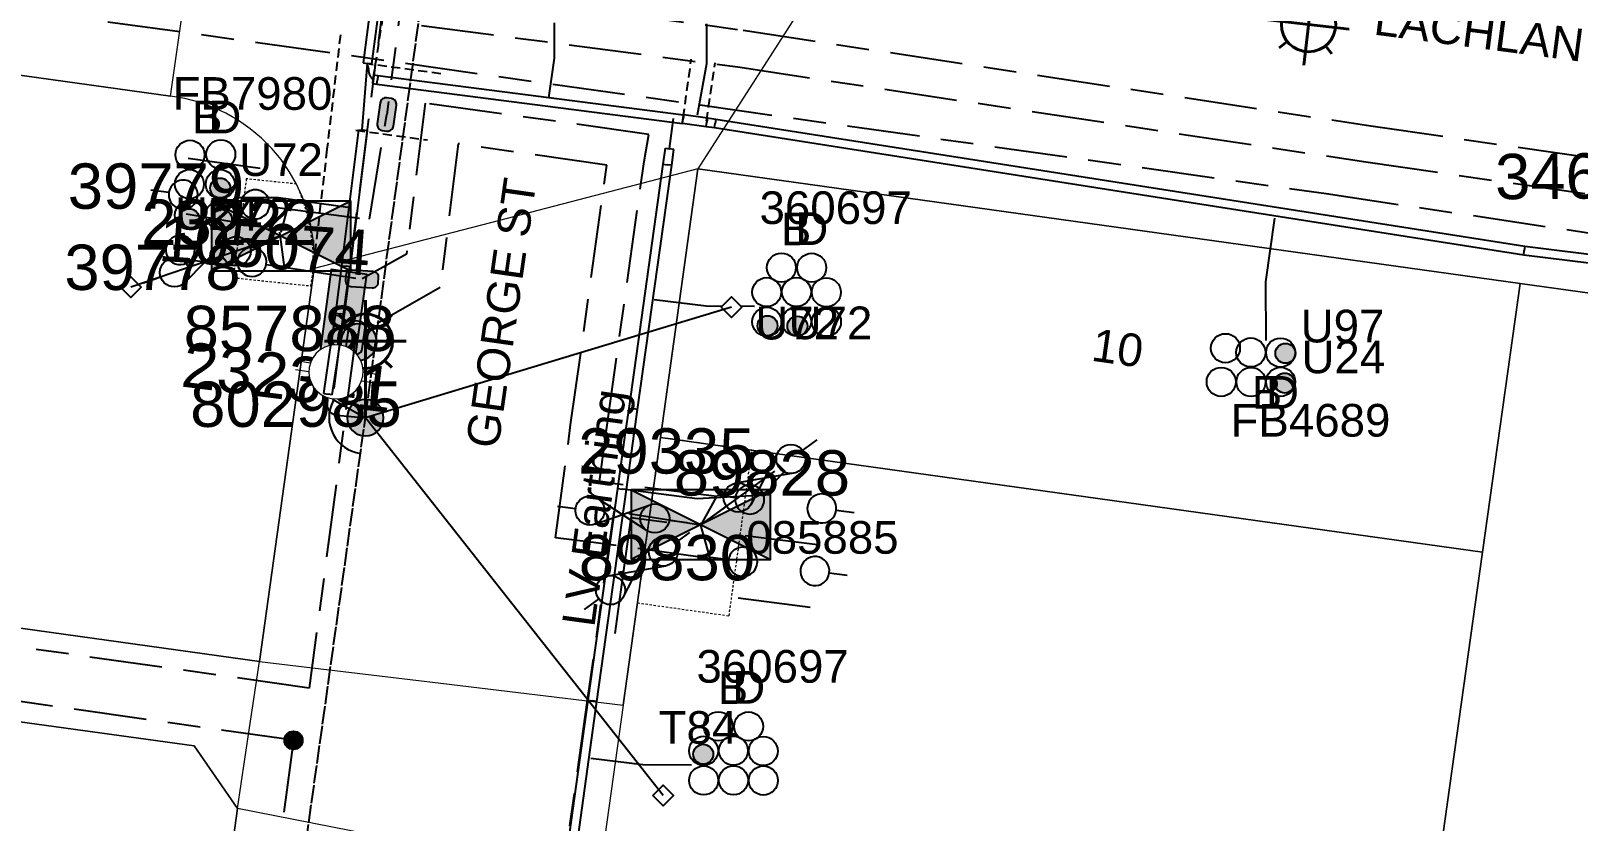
# Model space of a CAD drawing. Header units: metres. Extents: x 307881 to 309377, y 6244646 to 6245709.
# Drawn here: x 308259.2 to 308344.4, y 6245208.9 to 6245252.5 of the extents above; entities that cross this region are included whole.
import ezdxf
from ezdxf.enums import TextEntityAlignment as Align

# ---------------------------------------------------------------- set-up
doc = ezdxf.new("R2010")
doc.units = ezdxf.units.M
for name, pattern in [('Cable Exist OH', [1, 1, 0]), ('Cable Exist UG', [8.2, 4, -1.2, 1.8, -1.2]), ('DASHED', [0.75, 0.5, -0.25]), ('HIDDEN', [0.375, 0.25, -0.125]), ('HIDDEN2', [0.1875, 0.125, -0.0625])]:
    doc.linetypes.add(name, pattern=pattern)
doc.layers.get('0').update_dxf_attribs({"color": 6})
for name, color, linetype in [('_User Miscellaneous7', 7, 'Continuous'), ('_User Miscellaneous9', 7, 'Continuous'), ('Duct_SP_EXT', 7, 'Continuous'), ('Equip_HV_EXT', 7, 'Continuous'), ('Equip_LV_EXT', 7, 'Continuous'), ('Equip_SP_SL_EXT', 7, 'Continuous'), ('Mains_HV_EXT', 7, 'Continuous'), ('Mains_LV_EXT', 7, 'Continuous'), ('Mains_SL_EXT', 7, 'Continuous'), ('Services_SP_EXT', 7, 'Continuous'), ('Sub_SP_EXT', 7, 'Continuous'), ('SupportsOH_SP_TR_HV_LV_SL_EXT', 7, 'Continuous'), ('SupportsUG_SP_LV_EXT', 7, 'Continuous'), ('Trench_SP_EXT', 7, 'Continuous')]:
    doc.layers.add(name, color=color, linetype=linetype)
for name, color, linetype, lineweight in [('Cadastre Buildings_SP_EXT', 9, 'Continuous', 5), ('Cadastre Land Parcels_SP_EXT', 9, 'Continuous', 5), ('Cadastre Other Property_SP_EXT', 9, 'HIDDEN', 5), ('Cadastre Roads_SP_EXT', 9, 'Continuous', 5)]:
    doc.layers.add(name, color=color, linetype=linetype, lineweight=lineweight)
doc.layers.add('UNKNOWN_FEATURES', color=1, linetype='DASHED', plot=False)
doc.styles.add('iecARIAL', font='arial.ttf', dxfattribs={"height": 2})
doc.styles.add('POLE_LABEL', font='arial.ttf')
doc.styles.get("Standard").update_dxf_attribs({"font": 'arial.ttf'})
doc.styles.add('SWITCH_LABEL', font='arial.ttf', dxfattribs={"height": 2.5})
doc.linetypes.add('Cable E UG', pattern='A,6,-0.5,["E",Standard,S=1.7,R=0,X=0.5,Y=-1],-2.9', length=9.4)

# ---------------------------------------------------------------- blocks, each defined once
blk = doc.blocks.new('SUB_PADMOUNT_EXT')
for points in [[(0, 0), (-3.84, 1.92), (-3.84, -1.92)], [(0, 0), (3.84, 1.92), (3.84, -1.92)]]:
    blk.add_hatch(color=256).paths.add_polyline_path(points)
for p, q in [((3.84, 1.92), (-3.84, -1.92)), ((-3.84, 1.92), (3.84, -1.92))]:
    blk.add_line(p, q)
blk.add_lwpolyline([(-3.84, -1.92), (3.84, -1.92), (3.84, 1.92), (-3.84, 1.92)], close=True)
for tag, height, flags, p in [('ASSET_NUM', 2.5, 8, (2, 2)), ('STREET_CODE', 0.2, 9, (1.5, 0)), ('OPERATING_VOLTAGE', 0.2, 9, (1.5, -0.6)), ('ORIENTATION', 0.2, 9, (1.5, -0.8)), ('CONSTRUCTED_VOLTAGE', 0.2, 9, (1.5, -0.2)), ('NO_PHASES', 0.2, 9, (1.5, -0.4)), ('OWNED_BY', 0.2, 9, (1.5, -1)), ('OPERATED_BY', 0.2, 9, (1.5, -1.2)), ('SECONDARY_VOLTAGE', 0.2, 9, (1.5, -1.6)), ('STATE', 0.2, 9, (1.5, -1.8)), ('MAINTAINED_BY', 0.2, 9, (1.5, -1.4)), ('SUBSTATION_TYPE', 0.2, 9, (1.5, -2.2)), ('USAGE', 0.2, 9, (1.5, -2.4)), ('PARENT', 0.2, 9, (1.5, -2)), ('LEGEND', 0.2, 9, (1.5, -2.6)), ('STREETNAME', 0.2, 9, (1.5, -3)), ('SUBURB', 0.2, 9, (1.5, -3.2)), ('LOCATION', 0.2, 9, (1.5, -2.8)), ('NOTES', 0.2, 9, (1.5, -3.4)), ('Z', 0.2, 1, (1.5, -3.6))]:
    blk.add_attdef(tag, text='', height=height, dxfattribs=dict(flags=flags)).set_placement(p, align=Align.MIDDLE_LEFT)
blk = doc.blocks.new('PILLAR_EXT')
blk.add_hatch(color=256).paths.add_polyline_path([(-2.475, 0.99), (-2.475, -0.99), (2.475, -0.99), (2.475, 0.99)])
blk.add_lwpolyline([(-2.475, -0.99), (2.475, -0.99), (2.475, 0.99), (-2.475, 0.99)], close=True)
at = {"style": 'iecARIAL', "flags": 8}
blk.add_attdef('ASSET_NUM', (1.5, 3.5), '', height=2.5, dxfattribs=at)
for tag, p, flags in [('OWNED_BY', (0, -0.2), 9), ('STATE', (0, -0.4), 9), ('SUPPORT_TYPE', (0, -0.6), 9), ('USAGE', (0, -0.8), 9), ('LEGEND', (0, -1), 9), ('STREETNAME', (0, -1.8), 9), ('LOCATION', (0, -1.2), 9), ('NOTES', (0, -1.4), 9), ('PARENT', (0, -1.6), 9), ('SUBURB', (0, -2), 1)]:
    blk.add_attdef(tag, p, '', height=0.2, dxfattribs=dict(flags=flags))
blk = doc.blocks.new('DUCT_EXT')
blk.add_circle((0, 0.8), 0.8)
at = {"flags": 1}
blk.add_attdef('Z', (0, 0), '', height=0.2, dxfattribs=at)
at = {"flags": 9}
for tag, p in [('DUCT_CODE', (0, 0)), ('XSECT_TYPE', (0, -0.2)), ('STATE', (0, -0.6)), ('FB_REFERENCE', (0, -0.4)), ('NOTES', (0, -0.8))]:
    blk.add_attdef(tag, text='', height=0.2, dxfattribs=at).set_placement(p, align=Align.MIDDLE_LEFT)
blk = doc.blocks.new('*U99')
at = {"lineweight": 40}
for p, q in [((0, 0), (-0.265, -2.309)), ((-0.179, -1.56), (-0.692, -6.031)), ((-1.718, -2.18), (-1.368, -2.621)), ((1.18, -2.513), (0.739, -2.863)), ((1.8, -4.052), (-2.671, -3.539)), ((-2.051, -5.078), (-1.61, -4.728)), ((0.847, -5.411), (0.497, -4.97))]:
    blk.add_line(p, q, dxfattribs=at)
blk.add_circle((-0.435, -3.796), 1.5, dxfattribs=at)
at = {"color": 7, "style": 'iecARIAL', "flags": 8}
blk.add_attdef('ASSET_NUM', (1.5, 1.5), '', height=2.5, dxfattribs=at)
for tag, p, height, flags in [('CONSTRUCTED_VOLTAGE', (0.981, -0.653), 0.2, 9), ('CONTROL_TYPE', (0.981, -0.853), 0.2, 9), ('LANTERN_PURPOSE', (0.981, -1.053), 0.2, 9), ('LNUMBER', (2.181, -3.253), 2.5, 8), ('OPERATING_VOLTAGE', (0.981, -1.653), 0.2, 9), ('ORIENTATION', (0.981, -1.853), 0.2, 9), ('LANTERN_TYPE', (0.981, -1.253), 0.2, 9), ('NO_PHASES', (0.981, -1.453), 0.2, 9), ('OWNED_BY', (0.981, -2.053), 0.2, 9), ('STATE', (0.981, -2.253), 0.2, 9), ('CEXIST', (0.981, -2.653), 0.2, 9), ('USAGE', (0.981, -2.453), 0.2, 9), ('CNEW', (0.981, -2.853), 0.2, 9), ('CNUMBER', (0.981, -3.053), 0.2, 9), ('CREMOVE', (0.981, -3.253), 0.2, 9), ('CREPLACE', (0.981, -3.453), 0.2, 9), ('LKINGHEIGHT', (0.981, -3.653), 0.2, 9), ('LBRACKET', (0.981, -3.853), 0.2, 9), ('LBRACKETVOCAB', (0.981, -4.053), 0.2, 9), ('LCATEGORY', (0.981, -4.253), 0.2, 9), ('LCHARGE1', (0.981, -4.453), 0.2, 9), ('LCHARGE1PERCENT', (0.981, -4.653), 0.2, 9), ('LCHARGE2', (0.981, -4.853), 0.2, 9), ('LCHARGE2PERCENT', (0.981, -5.053), 0.2, 9), ('LCHARGE3', (0.981, -5.253), 0.2, 9), ('LCHARGE3PERCENT', (0.981, -5.453), 0.2, 9), ('LEXIST', (0.981, -5.653), 0.2, 9), ('LLAMP', (0.981, -5.853), 0.2, 9), ('LLAMPVOCAB', (0.981, -6.053), 0.2, 9), ('LMAST', (0.981, -6.253), 0.2, 9), ('LMASTVOCAB', (0.981, -6.453), 0.2, 9), ('LNEW', (0.981, -6.653), 0.2, 9), ('LANTNUMBER', (0.981, -6.853), 0.2, 9), ('LOUTREACH', (0.981, -7.253), 0.2, 9), ('LOUTREACHVOCAB', (0.981, -7.453), 0.2, 9), ('LRATECODE', (0.981, -7.653), 0.2, 9), ('LREMOVE', (0.981, -7.853), 0.2, 9), ('LREPLACE', (0.981, -8.053), 0.2, 9), ('LTYPE', (0.981, -8.253), 0.2, 9), ('LTYPEVOCAB', (0.981, -8.453), 0.2, 9), ('LEGEND', (0.981, -8.653), 0.2, 9), ('STREETNAME', (0.981, -9.253), 0.2, 9), ('SUBURB', (0.981, -9.453), 0.2, 1), ('LOCATION', (0.981, -8.853), 0.2, 9), ('NOTES', (0.981, -9.053), 0.2, 9)]:
    blk.add_attdef(tag, p, '', height=height, dxfattribs=dict(flags=flags))
blk = doc.blocks.new('SL_LANTERN_EXT')
at = {"lineweight": 40}
for p, q in [((0, 1.968), (0, 6.468)), ((-1.459, 5.676), (-1.061, 5.278)), ((1.458, 5.676), (1.06, 5.278)), ((-2.25, 4.218), (2.25, 4.218)), ((-1.459, 2.759), (-1.061, 3.157)), ((0, 0), (0, 2.721)), ((1.458, 2.759), (1.06, 3.157))]:
    blk.add_line(p, q, dxfattribs=at)
blk.add_circle((0, 4.218), 1.5, dxfattribs=at)
at = {"color": 7, "style": 'iecARIAL', "flags": 8}
blk.add_attdef('ASSET_NUM', (1.5, 1.5), '', height=2.5, dxfattribs=at)
for tag, p, height, flags in [('CONSTRUCTED_VOLTAGE', (0.981, -0.653), 0.2, 9), ('CONTROL_TYPE', (0.981, -0.853), 0.2, 9), ('LANTERN_PURPOSE', (0.981, -1.053), 0.2, 9), ('LNUMBER', (2.181, -3.253), 2.5, 8), ('OPERATING_VOLTAGE', (0.981, -1.653), 0.2, 9), ('ORIENTATION', (0.981, -1.853), 0.2, 9), ('LANTERN_TYPE', (0.981, -1.253), 0.2, 9), ('NO_PHASES', (0.981, -1.453), 0.2, 9), ('OWNED_BY', (0.981, -2.053), 0.2, 9), ('STATE', (0.981, -2.253), 0.2, 9), ('CEXIST', (0.981, -2.653), 0.2, 9), ('USAGE', (0.981, -2.453), 0.2, 9), ('CNEW', (0.981, -2.853), 0.2, 9), ('CNUMBER', (0.981, -3.053), 0.2, 9), ('CREMOVE', (0.981, -3.253), 0.2, 9), ('CREPLACE', (0.981, -3.453), 0.2, 9), ('LKINGHEIGHT', (0.981, -3.653), 0.2, 9), ('LBRACKET', (0.981, -3.853), 0.2, 9), ('LBRACKETVOCAB', (0.981, -4.053), 0.2, 9), ('LCATEGORY', (0.981, -4.253), 0.2, 9), ('LCHARGE1', (0.981, -4.453), 0.2, 9), ('LCHARGE1PERCENT', (0.981, -4.653), 0.2, 9), ('LCHARGE2', (0.981, -4.853), 0.2, 9), ('LCHARGE2PERCENT', (0.981, -5.053), 0.2, 9), ('LCHARGE3', (0.981, -5.253), 0.2, 9), ('LCHARGE3PERCENT', (0.981, -5.453), 0.2, 9), ('LEXIST', (0.981, -5.653), 0.2, 9), ('LLAMP', (0.981, -5.853), 0.2, 9), ('LLAMPVOCAB', (0.981, -6.053), 0.2, 9), ('LMAST', (0.981, -6.253), 0.2, 9), ('LMASTVOCAB', (0.981, -6.453), 0.2, 9), ('LNEW', (0.981, -6.653), 0.2, 9), ('LANTNUMBER', (0.981, -6.853), 0.2, 9), ('LOUTREACH', (0.981, -7.253), 0.2, 9), ('LOUTREACHVOCAB', (0.981, -7.453), 0.2, 9), ('LRATECODE', (0.981, -7.653), 0.2, 9), ('LREMOVE', (0.981, -7.853), 0.2, 9), ('LREPLACE', (0.981, -8.053), 0.2, 9), ('LTYPE', (0.981, -8.253), 0.2, 9), ('LTYPEVOCAB', (0.981, -8.453), 0.2, 9), ('LEGEND', (0.981, -8.653), 0.2, 9), ('STREETNAME', (0.981, -9.253), 0.2, 9), ('SUBURB', (0.981, -9.453), 0.2, 1), ('LOCATION', (0.981, -8.853), 0.2, 9), ('NOTES', (0.981, -9.053), 0.2, 9)]:
    blk.add_attdef(tag, p, '', height=height, dxfattribs=dict(flags=flags))
blk = doc.blocks.new('CCP_EXT')
at = {"flags": 9}
for tag, p in [('STATE', (0, -1.8)), ('USAGE', (0, -1.2)), ('LEGEND', (0, -1.4)), ('LIFE_SUPPORT', (0, -1.6)), ('NOTES', (0, -2))]:
    blk.add_attdef(tag, text='', height=0.2, dxfattribs=at).set_placement(p, align=Align.MIDDLE_LEFT)
blk.add_wipeout([(0, 0.566), (0.566, 0), (0, -0.566), (-0.566, 0)])
blk.add_lwpolyline([(-0.566, 0), (0, 0.566), (0.566, 0), (0, -0.566), (-0.566, 0)])
at = {"flags": 1}
blk.add_attdef('Z', (0, 0), '', height=0.2, dxfattribs=at)
at = {"flags": 9}
for tag, p in [('CCP_TYPE', (0, 0)), ('OPERATING_VOLTAGE', (0, -0.6)), ('ORIENTATION', (0, -0.8)), ('CONSTRUCTED_VOLTAGE', (0, -0.2)), ('NO_PHASES', (0, -0.4)), ('OWNED_BY', (0, -1))]:
    blk.add_attdef(tag, text='', height=0.2, dxfattribs=at).set_placement(p, align=Align.MIDDLE_LEFT)
blk = doc.blocks.new('POLE_EXT')
blk.add_hatch(color=256).paths.add_polyline_path([(-1, 0, 1), (1, 0, 1)])
blk.add_lwpolyline([(-1, 0, 1), (1, 0, 1)], format="xyb", close=True)
for tag, height, flags, p in [('pNumber', 2.5, 8, (-17.84, 2.067)), ('OWNED_BY', 0.2, 9, (1.355, -0.4)), ('SPECIAL_USE', 0.2, 9, (1.355, -0.8)), ('PARENT', 0.2, 9, (1.355, -0.6)), ('cLV', 0.2, 9, (1.355, -1.4)), ('STATE', 0.2, 9, (1.355, -1)), ('hDepth', 0.2, 9, (1.355, -1.6)), ('hDia', 0.2, 9, (1.355, -1.8)), ('USAGE', 0.2, 9, (1.355, -1.2)), ('cHV', 0.2, 9, (1.355, -2)), ('LBRACKET', 0.2, 9, (1.355, -2.2)), ('LExisting', 0.2, 9, (1.355, -2.4)), ('LANTNUMBER', 0.2, 9, (1.355, -2.6)), ('cLinedev', 0.2, 9, (1.355, -3.4)), ('LOther', 0.2, 9, (1.355, -2.8)), ('LRemove', 0.2, 9, (1.355, -3)), ('LEGEND', 0.2, 9, (1.355, -3.2)), ('pExisting', 0.2, 9, (1.355, -3.8)), ('LOCATION', 0.2, 9, (1.355, -3.6)), ('PFNUMBER', 0.2, 9, (1.355, -4)), ('NEWPFNUMBER', 0.2, 9, (1.355, -4.2)), ('pFooting', 0.2, 9, (1.355, -4.4)), ('pNew', 0.2, 9, (1.355, -4.6)), ('pRelocate', 0.2, 9, (1.355, -5)), ('pRemove', 0.2, 9, (1.355, -5.2)), ('cspan', 0.2, 9, (1.355, -6)), ('pReplace', 0.2, 9, (1.355, -5.4)), ('pStay', 0.2, 9, (1.355, -5.6)), ('pType', 0.2, 9, (1.355, -5.8)), ('STREETNAME', 0.2, 9, (1.355, -6.2)), ('SUBURB', 0.2, 9, (1.355, -6.4)), ('NOTES', 0.2, 9, (1.355, -6.6)), ('MAINTAINED_BY', 0.2, 9, (1.355, -6.814)), ('OPERATED_BY', 0.2, 9, (1.355, -7.014))]:
    blk.add_attdef(tag, text='', height=height, dxfattribs=dict(flags=flags)).set_placement(p, align=Align.MIDDLE_LEFT)
at = {"style": 'POLE_LABEL'}
for tag, height, flags, p in [('ASSET_NUM', 2.5, 8, (2, 2)), ('STRUCTURE_PLANT_NUMBER', 0.2, 9, (1.355, 0.028)), ('STREET_CODE', 0.2, 9, (1.355, -0.2))]:
    blk.add_attdef(tag, text='', height=height, dxfattribs=dict(at, flags=flags)).set_placement(p, align=Align.MIDDLE_LEFT)
at = {"flags": 1}
blk.add_attdef('Z', (1.355, -7.328), '', height=0.2, dxfattribs=at)
blk = doc.blocks.new('HV_STJ_EXT')
h = blk.add_hatch(color=256)
edge = h.paths.add_edge_path()
edge.add_ellipse((-0.586, 0.131), major_axis=(0.226, 0.226), ratio=1, start_angle=44.99996, end_angle=135)
edge.add_line((-0.906, 0.131), (-0.906, -0.131))
edge.add_ellipse((-0.586, -0.131), major_axis=(0.226, 0.226), ratio=1, start_angle=134.99996, end_angle=225)
edge.add_line((-0.586, -0.451), (0.586, -0.451))
edge.add_ellipse((0.586, -0.131), major_axis=(-0.226, 0.226), ratio=1, start_angle=134.99996, end_angle=225)
edge.add_line((0.906, -0.131), (0.906, 0.131))
edge.add_ellipse((0.586, 0.131), major_axis=(-0.226, 0.226), ratio=1, start_angle=224.99996, end_angle=315)
edge.add_line((0.586, 0.451), (-0.586, 0.451))
blk.add_lwpolyline([(-0.906, 0.131), (-0.906, -0.131, 0.414214), (-0.586, -0.451), (0.586, -0.451, 0.414214), (0.906, -0.131), (0.906, 0.131, 0.414214), (0.586, 0.451), (-0.586, 0.451, 0.414214)], format="xyb", close=True)
for tag, flags, p in [('ORIENTATION', 9, (1.5, 0)), ('Z', 1, (1.5, -0.8)), ('USAGE', 9, (1.5, -0.2)), ('LEGEND', 9, (1.5, -0.4)), ('NOTES', 9, (1.5, -0.6))]:
    blk.add_attdef(tag, text='', height=0.2, dxfattribs=dict(flags=flags)).set_placement(p, align=Align.MIDDLE_LEFT)
blk = doc.blocks.new('LV_UG_LINKS_OPEN_EXT')
at = {"lineweight": 20}
for p, q in [((-0.249, 1.473), (-0.249, 2.22)), ((0.249, 1.473), (0.249, 2.22)), ((-0.249, -1.473), (-0.249, -2.22)), ((0.249, -1.473), (0.249, -2.22))]:
    blk.add_line(p, q, dxfattribs=at)
at = {"flags": 9}
for tag, p in [('ACTUAL_STATUS', (0, 0)), ('OPERATING_VOLTAGE', (0, -0.6)), ('ORIENTATION', (0, -0.8)), ('CONSTRUCTED_VOLTAGE', (0, -0.2)), ('NO_PHASES', (0, -0.4)), ('STATE', (0, -1)), ('SWITCH_TYPE', (0, -1.2)), ('USAGE', (0, -1.4)), ('NOTES', (0, -1.6))]:
    blk.add_attdef(tag, text='', height=0.2, dxfattribs=at).set_placement(p, align=Align.MIDDLE_LEFT)
at = {"flags": 1}
blk.add_attdef('Z', (0, 0), '', height=0.2, dxfattribs=at)
blk.add_wipeout([(-0.249, 1.473), (-0.432, 1.43), (-0.608, 1.365), (-0.774, 1.278), (-0.928, 1.171), (-1.067, 1.045), (-1.19, 0.903), (-1.294, 0.747), (-1.377, 0.579), (-1.439, 0.402), (-1.478, 0.218), (-1.494, 0.031), (-1.486, -0.156), (-1.455, -0.341), (-1.4, -0.521), (-1.324, -0.692), (-1.227, -0.853), (-1.11, -1), (-0.976, -1.131), (-0.827, -1.244), (-0.664, -1.338), (-0.491, -1.411), (-0.311, -1.461), (-0.125, -1.489), (0.062, -1.493), (0.249, -1.473), (0.432, -1.43), (0.608, -1.365), (0.774, -1.278), (0.928, -1.171), (1.067, -1.045), (1.19, -0.903), (1.294, -0.747), (1.377, -0.579), (1.439, -0.402), (1.478, -0.218), (1.494, -0.031), (1.486, 0.156), (1.455, 0.341), (1.4, 0.521), (1.324, 0.692), (1.227, 0.853), (1.11, 1), (0.976, 1.131), (0.827, 1.244), (0.664, 1.338), (0.491, 1.411), (0.311, 1.461), (0.125, 1.489), (-0.062, 1.493)])
at = {"lineweight": 20}
blk.add_lwpolyline([(0, -1.494, 1), (0, 1.494, 1)], format="xyb", close=True, dxfattribs=at)
blk = doc.blocks.new('LV_UG_DFUSE_CLOSED_EXT')
for points in [[(1, 0), (0, 0)], [(5.04, 0.726), (2.156, -0.717)], [(5.049, -0.707), (2.156, 0.717)], [(6.2, 0.013), (7.2, 0.013)]]:
    blk.add_lwpolyline(points)
for centre in [(1.8, 0), (5.4, 0.011)]:
    blk.add_circle(centre, 0.8)
at = {"flags": 9}
for tag, p in [('ACTUAL_STATUS', (0, 0)), ('OPERATING_VOLTAGE', (0, -0.6)), ('ORIENTATION', (0, -0.8)), ('CONSTRUCTED_VOLTAGE', (0, -0.2)), ('NO_PHASES', (0, -0.4)), ('STATE', (0, -1)), ('SWITCH_TYPE', (0, -1.2)), ('USAGE', (0, -1.4)), ('NOTES', (0, -1.6))]:
    blk.add_attdef(tag, text='', height=0.2, dxfattribs=at).set_placement(p, align=Align.MIDDLE_LEFT)
at = {"flags": 1}
blk.add_attdef('Z', (0, 0), '', height=0.2, dxfattribs=at)
blk = doc.blocks.new('SWG_HOLEC_SU_EXT')
blk.add_line((1.8, -2), (5.8, -2))
for points in [[(1, 0), (0, 0)], [(6.6, 0), (7.6, 0)]]:
    blk.add_lwpolyline(points)
for points in [[(1.8, -0.8, 1), (1.8, 0.8, 1)], [(5.8, -0.8, 1), (5.8, 0.8, 1)]]:
    blk.add_lwpolyline(points, format="xyb", close=True)
at = {"style": 'SWITCH_LABEL', "flags": 8}
blk.add_attdef('ASSET_NUM', text='', height=2.5, rotation=179.95437, dxfattribs=at).set_placement((-2.4, 0), align=Align.MIDDLE_LEFT)
at = {"flags": 1}
blk.add_attdef('Z', (0, 0), '', height=0.2, dxfattribs=at)
at = {"flags": 9}
for tag, p in [('ACTUAL_STATUS', (0, -0.4)), ('CONSTRUCTED_VOLTAGE', (0, -0.6)), ('NO_PHASES', (0, -0.8)), ('OPERATING_VOLTAGE', (0, -1)), ('ORIENTATION', (0, -1.2)), ('OWNED_BY', (0, -1.4)), ('STATE', (0, -1.8)), ('PARENT', (0, -1.6)), ('SWITCH_TYPE', (0, -2)), ('STREETNAME', (0, -2.6)), ('USAGE', (0, -2.2)), ('LOCATION', (0, -2.4)), ('SUBURB', (0, -2.8)), ('NOTES', (0, -3))]:
    blk.add_attdef(tag, text='', height=0.2, dxfattribs=at).set_placement(p, align=Align.MIDDLE_LEFT)
at = {"style": 'SWITCH_LABEL', "flags": 9}
blk.add_attdef('STREET_CODE', text='', height=0.2, dxfattribs=at).set_placement((0, -0.2), align=Align.MIDDLE_LEFT)
blk = doc.blocks.new('CABLE_LARGE_EXT')
h = blk.add_hatch(color=256)
edge = h.paths.add_edge_path()
edge.add_arc((0, 0.55), 0.55, 0, 360)
blk.add_circle((0, 0.55), 0.55)
at = {"flags": 1}
blk.add_attdef('Z', (0, 0), '', height=0.2, dxfattribs=at)
at = {"flags": 9}
for tag, p in [('COND_CODE', (0, 0)), ('XSECT_SIZE', (0, -0.6)), ('STATE', (0, -0.4)), ('FB_REFERENCE', (0, -0.2)), ('NOTES', (0, -0.8))]:
    blk.add_attdef(tag, text='', height=0.2, dxfattribs=at).set_placement(p, align=Align.MIDDLE_LEFT)
blk = doc.blocks.new('CONNECTOR_NODE_EXT')
h = blk.add_hatch(color=256)
edge = h.paths.add_edge_path()
edge.add_arc((0, 0), 0.5, 0, 360)
blk.add_circle((0, 0), 0.5)
at = {"flags": 1}
blk.add_attdef('Z', (0, 0), '', height=0.2, dxfattribs=at)
at = {"flags": 9}
for tag, p in [('CONNECTOR_TYPE', (0, 0)), ('OPERATING_VOLTAGE', (0, -0.6)), ('ORIENTATION', (0, -0.8)), ('CONSTRUCTED_VOLTAGE', (0, -0.2)), ('NO_PHASES', (0, -0.4)), ('SUBTYPE', (0, -1)), ('USAGE', (0, -1.2)), ('NOTES', (0, -1.4))]:
    blk.add_attdef(tag, text='', height=0.2, dxfattribs=at).set_placement(p, align=Align.MIDDLE_LEFT)

msp = doc.modelspace()

# ---------------------------------------------------------------- linework, layer by layer
at = {"layer": '_User Miscellaneous7'}
for points in [[(308287.988, 6245252.925), (308287.988, 6245250.985), (308287.672, 6245248.795)], [(308296.377, 6245252.88), (308296.377, 6245250.672), (308295.857, 6245247.842)], [(308270.402, 6245243.304), (308272.803, 6245243.304), (308276.615, 6245242.776)], [(308327.201, 6245235.424), (308327.193, 6245238.655), (308327.68, 6245242.166)], [(308299.022, 6245237.298), (308296.348, 6245237.311), (308293.488, 6245237.664)], [(308295.546, 6245212.026), (308292.873, 6245212.039), (308290.012, 6245212.392)]]:
    msp.add_lwpolyline(points, dxfattribs=at)
at = {"layer": 'Cadastre Buildings_SP_EXT', "linetype": 'Continuous'}
msp.add_lwpolyline([(308332.929, 6245179.321), (308347.238, 6245177.236), (308361.567, 6245175.148), (308369.784, 6245234.594), (308355.487, 6245236.583), (308341.19, 6245238.573), (308339.124, 6245223.757), (308337.058, 6245208.941), (308334.992, 6245194.123), (308332.929, 6245179.321)], close=True, dxfattribs=at)
at = {"layer": 'Cadastre Land Parcels_SP_EXT', "linetype": 'Continuous'}
for points in [[(308341.19, 6245238.573), (308295.906, 6245244.875), (308293.842, 6245230.083), (308339.124, 6245223.757), (308341.19, 6245238.573)], [(308222.286, 6245180.895), (308265.804, 6245175.233), (308270.547, 6245209.638), (308268.153, 6245213.094), (308226.806, 6245218.795), (308226.717, 6245218.807), (308224.456, 6245199.854), (308224.546, 6245199.845), (308222.286, 6245180.895)]]:
    msp.add_lwpolyline(points, close=True, dxfattribs=at)
at = {"layer": 'Cadastre Other Property_SP_EXT', "linetype": 'HIDDEN2'}
msp.add_lwpolyline([(308271.024, 6245244.332), (308270.296, 6245238.888), (308274.587, 6245238.433), (308274.708, 6245239.313), (308274.708, 6245239.313, 0.115494), (308273.787, 6245244.044), (308273.787, 6245244.044), (308271.024, 6245244.332)], format="xyb", close=True, dxfattribs=at)
msp.add_lwpolyline([(308293.842, 6245230.083), (308292.571, 6245220.971), (308297.62, 6245220.258), (308298.88, 6245229.379), (308293.842, 6245230.083)], close=True, dxfattribs=at)
at = {"layer": 'Cadastre Roads_SP_EXT', "linetype": 'Continuous'}
for points in [[(308192.024, 6245259.328), (308205.251, 6245257.482), (308266.844, 6245248.886), (308268.363, 6245259.576), (308269.675, 6245268.807), (308255.513, 6245270.789), (308238.186, 6245273.214), (308220.935, 6245275.618), (308200.596, 6245278.476), (308196.391, 6245269.099), (308192.024, 6245259.328)], [(308293.842, 6245230.083), (308295.906, 6245244.875), (308284.483, 6245241.915), (308274.762, 6245239.396), (308271.749, 6245217.735), (308281.743, 6245216.54), (308291.785, 6245215.341), (308293.842, 6245230.083)], [(308271.749, 6245217.735), (308236.436, 6245222.662), (308183.309, 6245230.077), (308182.941, 6245227.53), (308182.569, 6245224.954), (308226.717, 6245218.807), (308226.806, 6245218.795), (308268.153, 6245213.094), (308270.547, 6245209.638), (308271.152, 6245213.71), (308271.749, 6245217.735)], [(308290.443, 6245205.723), (308278.848, 6245208.004), (308270.547, 6245209.638), (308265.804, 6245175.233), (308263.177, 6245156.32), (308260.56, 6245137.415), (308257.973, 6245118.719), (308255.286, 6245099.486), (308252.721, 6245080.804), (308250.623, 6245065.666), (308247.151, 6245040.626), (308244.235, 6245015.992), (308252.145, 6245012.369), (308262.805, 6245007.486), (308270.729, 6245064.274), (308272.144, 6245074.406), (308277.102, 6245110.027), (308279.201, 6245125.096), (308281.314, 6245140.26), (308283.478, 6245155.785), (308285.523, 6245170.451), (308287.672, 6245185.857), (308289.728, 6245200.599), (308290.443, 6245205.723)]]:
    msp.add_lwpolyline(points, close=True, dxfattribs=at)
at = {"layer": 'Duct_SP_EXT'}
for p, q in [((308279.402, 6245265.556), (308277.453, 6245250.725)), ((308279.878, 6245265.493), (308277.929, 6245250.662)), ((308277.453, 6245250.725), (308277.691, 6245250.694)), ((308277.929, 6245250.662), (308277.691, 6245250.694)), ((308277.986, 6245249.578), (308278.009, 6245249.817)), ((308277.986, 6245249.578), (308278.221, 6245249.556)), ((308278.032, 6245250.056), (308278.009, 6245249.817)), ((308278.032, 6245250.056), (308278.275, 6245250.033)), ((308278.221, 6245249.556), (308278.248, 6245249.795)), ((308278.221, 6245249.556), (308295.048, 6245247.375)), ((308278.275, 6245250.033), (308278.248, 6245249.795)), ((308278.275, 6245250.033), (308295.109, 6245247.851)), ((308295.048, 6245247.375), (308295.079, 6245247.613)), ((308295.058, 6245247.401), (308295.092, 6245247.638)), ((308295.109, 6245247.851), (308295.079, 6245247.613)), ((308295.125, 6245247.876), (308295.092, 6245247.638)), ((308295.125, 6245247.876), (308296.43, 6245247.691)), ((308296.43, 6245247.691), (308296.396, 6245247.453)), ((308296.43, 6245247.69), (308296.396, 6245247.453)), ((308296.43, 6245247.69), (308296.88, 6245247.627)), ((308296.88, 6245247.627), (308296.845, 6245247.389)), ((308296.88, 6245247.627), (308341.459, 6245240.629)), ((308276.291, 6245239.548), (308277.216, 6245247.036)), ((308276.767, 6245239.488), (308277.693, 6245246.977)), ((308277.216, 6245247.036), (308277.455, 6245247.006)), ((308277.693, 6245246.977), (308277.455, 6245247.006)), ((308295.058, 6245247.401), (308296.362, 6245247.215)), ((308296.362, 6245247.215), (308296.396, 6245247.453)), ((308296.362, 6245247.215), (308296.396, 6245247.453)), ((308296.362, 6245247.215), (308296.809, 6245247.152)), ((308296.809, 6245247.152), (308296.845, 6245247.389)), ((308296.809, 6245247.152), (308341.392, 6245240.154)), ((308293.985, 6245245.143), (308294.107, 6245246.019)), ((308294.107, 6245246.019), (308294.344, 6245245.986)), ((308294.582, 6245245.952), (308294.344, 6245245.986)), ((308294.46, 6245245.077), (308294.582, 6245245.952)), ((308292.107, 6245231.688), (308293.985, 6245245.143)), ((308292.582, 6245231.621), (308294.46, 6245245.077)), ((308293.985, 6245245.143), (308294.222, 6245245.11)), ((308294.46, 6245245.077), (308294.222, 6245245.11)), ((308341.392, 6245240.154), (308341.426, 6245240.392)), ((308341.392, 6245240.154), (308355.661, 6245238.351)), ((308341.459, 6245240.629), (308341.426, 6245240.392)), ((308341.459, 6245240.629), (308355.723, 6245238.827)), ((308275.95, 6245236.925), (308276.291, 6245239.548)), ((308276.291, 6245239.548), (308276.529, 6245239.518)), ((308276.426, 6245236.858), (308276.767, 6245239.488)), ((308276.767, 6245239.488), (308276.529, 6245239.518)), ((308275.935, 6245236.823), (308275.95, 6245236.925)), ((308275.935, 6245236.823), (308276.173, 6245236.787)), ((308275.935, 6245236.823), (308276.173, 6245236.787)), ((308275.95, 6245236.925), (308276.188, 6245236.892)), ((308276.41, 6245236.752), (308276.173, 6245236.787)), ((308276.41, 6245236.752), (308276.173, 6245236.787)), ((308276.426, 6245236.858), (308276.188, 6245236.892)), ((308276.41, 6245236.752), (308276.426, 6245236.858)), ((308291.92, 6245230.351), (308292.107, 6245231.688)), ((308292.107, 6245231.688), (308292.107, 6245231.688)), ((308292.107, 6245231.688), (308292.345, 6245231.654)), ((308292.107, 6245231.688), (308292.345, 6245231.654)), ((308292.582, 6245231.621), (308292.345, 6245231.654)), ((308292.582, 6245231.621), (308292.345, 6245231.654)), ((308292.396, 6245230.285), (308292.582, 6245231.621)), ((308292.582, 6245231.621), (308292.582, 6245231.621)), ((308291.491, 6245227.274), (308291.92, 6245230.351)), ((308291.92, 6245230.351), (308292.158, 6245230.318)), ((308291.966, 6245227.208), (308292.396, 6245230.285)), ((308292.396, 6245230.285), (308292.158, 6245230.318)), ((308289.863, 6245215.609), (308291.491, 6245227.274)), ((308290.339, 6245215.543), (308291.966, 6245227.208)), ((308291.491, 6245227.274), (308291.729, 6245227.241)), ((308291.491, 6245227.274), (308291.729, 6245227.241)), ((308291.966, 6245227.208), (308291.729, 6245227.241)), ((308291.966, 6245227.208), (308291.729, 6245227.241)), ((308288.521, 6245205.992), (308289.863, 6245215.609)), ((308288.997, 6245205.925), (308290.339, 6245215.543)), ((308289.863, 6245215.609), (308290.101, 6245215.576)), ((308290.339, 6245215.543), (308290.101, 6245215.576))]:
    msp.add_line(p, q, dxfattribs=at)
at = {"layer": 'Mains_HV_EXT', "linetype": 'Cable Exist UG'}
for points in [[(308281.403, 6245268.537), (308280.944, 6245264.855), (308278.764, 6245247.88)], [(308272.946, 6245241.392), (308273.297, 6245242.683), (308277.808, 6245242.104), (308278.764, 6245247.88)], [(308272.845, 6245241.391), (308273.108, 6245239.458), (308277.4, 6245238.817)], [(308273.623, 6245213.397), (308228.149, 6245219.844)], [(308273.623, 6245213.397), (308267.437, 6245167.042)]]:
    msp.add_lwpolyline(points, dxfattribs=at)
at = {"layer": 'Mains_HV_EXT', "linetype": 'Cable E UG'}
for points in [[(308294.182, 6245225.399), (308292.215, 6245225.657), (308292.215, 6245225.657), (308291.663, 6245221.705)], [(308291.663, 6245221.705), (308291.332, 6245219.285)]]:
    msp.add_lwpolyline(points, dxfattribs=at)
at = {"layer": 'Mains_LV_EXT', "linetype": 'Continuous'}
msp.add_lwpolyline([(308275.808, 6245232.107, 0.520142), (308277.319, 6245229.201)], format="xyb", dxfattribs=at)
at = {"layer": 'Mains_LV_EXT', "linetype": 'Cable Exist OH'}
msp.add_lwpolyline([(308272.182, 6245192.508), (308277.583, 6245231.173)], dxfattribs=at)
at = {"layer": 'Mains_SL_EXT', "linetype": 'Cable Exist OH'}
msp.add_lwpolyline([(308272.182, 6245192.508), (308277.583, 6245231.173), (308277.582, 6245231.184)], dxfattribs=at)
at = {"layer": 'Trench_SP_EXT', "linetype": 'Cable Exist UG'}
for points in [[(308277.408, 6245247.041), (308277.691, 6245250.694)], [(308294.34, 6245245.995), (308294.56, 6245247.655)], [(308295.854, 6245226.704), (308291.703, 6245227.241)], [(308295.854, 6245226.729), (308299.981, 6245226.948)]]:
    msp.add_lwpolyline(points, dxfattribs=at)
for points in [[(308277.974, 6245249.818), (308277.961, 6245249.833), (308277.961, 6245249.833, -0.199764), (308277.75, 6245250.409), (308277.75, 6245250.409), (308277.696, 6245250.643)], [(308275.501, 6245232.21), (308275.47, 6245231.887), (308275.47, 6245231.887, 0.381761), (308276.01, 6245231.32), (308276.01, 6245231.32), (308277.583, 6245231.173)]]:
    msp.add_lwpolyline(points, format="xyb", dxfattribs=at)
at = {"layer": 'UNKNOWN_FEATURES'}
for points in [[(308278.009, 6245249.817), (308278.528, 6245253.08)], [(308276.204, 6245252.267), (308275.467, 6245245.967), (308274.736, 6245239.711)], [(308281.736, 6245250.124), (308277.789, 6245250.653)], [(308295.092, 6245247.695), (308295.536, 6245250.921)], [(308296.379, 6245247.517), (308296.86, 6245250.72)], [(308277.066, 6245247.006), (308281.014, 6245246.477)]]:
    msp.add_lwpolyline(points, dxfattribs=at)

# ---------------------------------------------------------------- block references
at = {"layer": '_User Miscellaneous7'}
for name, p in [('DUCT_EXT', (308267.921, 6245244.856)), ('DUCT_EXT', (308269.617, 6245244.883)), ('DUCT_EXT', (308267.889, 6245243.24)), ('DUCT_EXT', (308269.589, 6245243.24)), ('CABLE_LARGE_EXT', (308269.589, 6245243.272)), ('DUCT_EXT', (308267.889, 6245241.54)), ('CABLE_LARGE_EXT', (308267.879, 6245241.587)), ('DUCT_EXT', (308269.589, 6245241.54)), ('CABLE_LARGE_EXT', (308269.68, 6245241.54)), ('DUCT_EXT', (308300.501, 6245238.641)), ('DUCT_EXT', (308302.168, 6245238.636)), ('DUCT_EXT', (308299.692, 6245237.291)), ('DUCT_EXT', (308301.333, 6245237.299)), ('DUCT_EXT', (308302.977, 6245237.28)), ('DUCT_EXT', (308299.697, 6245235.659)), ('DUCT_EXT', (308301.338, 6245235.667)), ('CABLE_LARGE_EXT', (308301.381, 6245235.665)), ('DUCT_EXT', (308302.983, 6245235.656)), ('DUCT_EXT', (308324.963, 6245234.201)), ('DUCT_EXT', (308326.362, 6245233.967)), ('DUCT_EXT', (308328.001, 6245233.961)), ('DUCT_EXT', (308324.73, 6245232.344)), ('DUCT_EXT', (308326.373, 6245232.341)), ('DUCT_EXT', (308328.003, 6245232.348)), ('DUCT_EXT', (308297.025, 6245213.368)), ('DUCT_EXT', (308298.692, 6245213.364)), ('DUCT_EXT', (308296.216, 6245212.019)), ('DUCT_EXT', (308297.857, 6245212.027)), ('DUCT_EXT', (308299.501, 6245212.008)), ('CABLE_LARGE_EXT', (308296.196, 6245212.078)), ('DUCT_EXT', (308296.221, 6245210.387)), ('DUCT_EXT', (308297.863, 6245210.395)), ('DUCT_EXT', (308299.507, 6245210.384))]:
    msp.add_blockref(name, p, dxfattribs=at)
for p, rotation in [((308299.736, 6245235.69), 0.1632353386994368), ((308328.818, 6245234.719), 90), ((308328.777, 6245233.082), 90)]:
    msp.add_blockref('CABLE_LARGE_EXT', p, dxfattribs=dict(at, rotation=rotation))
at = {"layer": 'Equip_HV_EXT'}
for p, rotation in [((308278.764, 6245247.88), 262.3166495736324), ((308277.399, 6245238.817), 355.9258174074348), ((308277.037, 6245235.599), 82.31664960668337)]:
    msp.add_blockref('HV_STJ_EXT', p, dxfattribs=dict(at, rotation=rotation))
ref = msp.add_blockref('SWG_HOLEC_SU_EXT', (308273.297, 6245242.683), dxfattribs=dict(at, rotation=172.2584463892355))
ref.add_attrib('ASSET_NUM', '39779', dxfattribs={"layer": '0', "height": 2.5, "style": 'SWITCH_LABEL'}).set_placement((308270.898, 6245243.933), align=Align.MIDDLE_RIGHT)
ref = msp.add_blockref('SWG_HOLEC_SU_EXT', (308296.593, 6245223.463), dxfattribs=dict(at, rotation=352.6782012107214))
ref.add_attrib('ASSET_NUM', '89830', dxfattribs={"layer": '0', "height": 2.5, "style": 'SWITCH_LABEL'}).set_placement((308294.194, 6245224.713), align=Align.TOP_CENTER)
msp.add_blockref('CONNECTOR_NODE_EXT', (308273.623, 6245213.397), dxfattribs=at)
at = {"layer": 'Equip_LV_EXT'}
for p, rotation in [((308295.315, 6245225.398), 172.850593495855), ((308295.451, 6245224.856), 216.0000000487103)]:
    msp.add_blockref('LV_UG_DFUSE_CLOSED_EXT', p, dxfattribs=dict(at, rotation=rotation))
at = {"layer": 'Equip_SP_SL_EXT'}
ref = msp.add_blockref('*U99', (308329.977, 6245256.633), dxfattribs=at)
ref.add_attrib('ASSET_NUM', '72745', dxfattribs={"layer": '_User Miscellaneous7', "height": 2.5, "rotation": 81.24229, "style": 'iecARIAL'}).set_placement((308331.477, 6245258.133), align=Align.MIDDLE_LEFT)
ref = msp.add_blockref('SL_LANTERN_EXT', (308277.583, 6245231.173), dxfattribs=at)
ref.add_attrib('ASSET_NUM', '232341', dxfattribs={"layer": '0', "height": 2.5, "rotation": 352.75658, "style": 'iecARIAL'}).set_placement((308279.083, 6245232.673), align=Align.MIDDLE_RIGHT)
at = {"layer": 'Services_SP_EXT'}
msp.add_blockref('CCP_EXT', (308293.993, 6245210.352), dxfattribs=at)
at = {"layer": 'Sub_SP_EXT'}
ref = msp.add_blockref('SUB_PADMOUNT_EXT', (308272.946, 6245241.191), dxfattribs=at)
ref.add_attrib('ASSET_NUM', '23222', dxfattribs={"layer": '0', "height": 2.5}).set_placement((308274.946, 6245241.941), align=Align.MIDDLE_RIGHT)
ref = msp.add_blockref('SUB_PADMOUNT_EXT', (308296.061, 6245225.276), dxfattribs=at)
ref.add_attrib('ASSET_NUM', '29335', dxfattribs={"layer": '_User Miscellaneous9', "height": 2.5}).set_placement((308289.307, 6245229.342), align=Align.MIDDLE_LEFT)
at = {"layer": 'SupportsOH_SP_TR_HV_LV_SL_EXT'}
ref = msp.add_blockref('POLE_EXT', (308349.468, 6245241.903), dxfattribs=at)
ref.add_attrib('ASSET_NUM', '346012', dxfattribs={"layer": '_User Miscellaneous9', "height": 2.5, "rotation": 0.47574, "style": 'POLE_LABEL'}).set_placement((308351.468, 6245244.549), align=Align.MIDDLE_RIGHT)
ref = msp.add_blockref('POLE_EXT', (308277.221, 6245235.34), dxfattribs=at)
ref.add_attrib('ASSET_NUM', '857888', dxfattribs={"layer": '0', "height": 2.5, "style": 'POLE_LABEL'}).set_placement((308279.221, 6245236.09), align=Align.MIDDLE_RIGHT)
ref = msp.add_blockref('POLE_EXT', (308277.583, 6245231.173), dxfattribs=at)
ref.add_attrib('ASSET_NUM', '802985', dxfattribs={"layer": '0', "height": 2.5, "rotation": 0.04509, "style": 'POLE_LABEL'}).set_placement((308279.583, 6245231.923), align=Align.MIDDLE_RIGHT)
at = {"layer": 'SupportsUG_SP_LV_EXT'}
ref = msp.add_blockref('PILLAR_EXT', (308276.346, 6245236.747), dxfattribs=dict(at, rotation=82.19848570361387))
ref.add_attrib('ASSET_NUM', '105074', dxfattribs={"layer": '0', "height": 2.5, "rotation": 355.92769, "style": 'iecARIAL'}).set_placement((308277.846, 6245240.247), align=Align.MIDDLE_RIGHT)

# ---------------------------------------------------------------- texts
at = {"layer": '_User Miscellaneous7'}
for s, p in [('FB7980', (308266.958, 6245248.135)), ('B', (308268.035, 6245246.84)), ('D', (308268.935, 6245246.84)), ('U72', (308270.63, 6245244.49)), ('U24', (308267.098, 6245241.522)), ('U72', (308268.9, 6245241.475)), ('360697', (308299.297, 6245241.844)), ('B', (308300.472, 6245240.668)), ('D', (308301.27, 6245240.686)), ('U72', (308299.064, 6245235.483)), ('U72', (308300.9, 6245235.498)), ('U97', (308329.108, 6245235.32)), ('U24', (308329.15, 6245233.621)), ('B', (308326.414, 6245231.672)), ('D', (308327.201, 6245231.672)), ('FB4689', (308325.243, 6245230.13)), ('085885', (308298.567, 6245223.678)), ('360697', (308295.822, 6245216.572)), ('B', (308296.996, 6245215.396)), ('D', (308297.794, 6245215.414)), ('T84', (308293.737, 6245213.205))]:
    msp.add_text(s, height=1.8, dxfattribs=at).set_placement(p)
msp.add_text('LV Earthing', height=1.8, rotation=82.19667, dxfattribs=at).set_placement((308290.191, 6245219.585))
at = {"layer": 'Cadastre Land Parcels_SP_EXT'}
msp.add_text('10', height=1.8, rotation=351.90906, dxfattribs=at).set_placement((308317.516, 6245234.322))
at = {"layer": 'Cadastre Roads_SP_EXT'}
for s, rotation, p in [('LACHLAN ST', 352.53177, (308333.074, 6245252.29)), ('GEORGE ST', 81.86015, (308284.896, 6245229.412))]:
    msp.add_text(s, height=1.8, rotation=rotation, dxfattribs=at).set_placement(p)

# ---------------------------------------------------------------- next in the draw order: block references
at = {"layer": 'Services_SP_EXT'}
for p in [(308264.661, 6245238.367), (308297.748, 6245237.259), (308300.132, 6245228.219), (308293.993, 6245210.352)]:
    msp.add_blockref('CCP_EXT', p, dxfattribs=at)

# ---------------------------------------------------------------- next in the draw order: linework, layer by layer
at = {"layer": 'Mains_LV_EXT', "linetype": 'Cable Exist UG'}
msp.add_lwpolyline([(308296.043, 6245225.245), (308291.261, 6245226.009), (308291.261, 6245226.009), (308289.804, 6245215.617), (308288.462, 6245206), (308287.747, 6245200.875), (308287.747, 6245200.875), (308285.691, 6245186.133), (308285.067, 6245181.748), (308284.762, 6245179.522), (308282.595, 6245178.429), (308281.696, 6245171.397), (308279.545, 6245170.186), (308278.37, 6245162.276), (308285.072, 6245161.504), (308286.496, 6245162.588)], dxfattribs=at)
at = {"layer": 'Services_SP_EXT'}
msp.add_lwpolyline([(308293.993, 6245210.352), (308277.583, 6245231.173)], dxfattribs=at)

# ---------------------------------------------------------------- next in the draw order: block references
for p in [(308264.661, 6245238.367), (308297.748, 6245237.259), (308300.132, 6245228.219)]:
    msp.add_blockref('CCP_EXT', p, dxfattribs=at)

# ---------------------------------------------------------------- next in the draw order: linework, layer by layer
at = {"layer": 'Cadastre Buildings_SP_EXT', "linetype": 'Continuous'}
msp.add_lwpolyline([(308183.309, 6245230.077), (308236.436, 6245222.662), (308271.749, 6245217.735), (308274.762, 6245239.396), (308274.775, 6245240.196), (308274.715, 6245240.995), (308274.586, 6245241.786), (308274.387, 6245242.561), (308274.12, 6245243.316), (308273.787, 6245244.044), (308273.391, 6245244.74), (308272.935, 6245245.398), (308272.422, 6245246.013), (308271.856, 6245246.58), (308271.243, 6245247.094), (308270.586, 6245247.552), (308269.892, 6245247.951), (308269.164, 6245248.285), (308268.409, 6245248.553), (308267.633, 6245248.754), (308266.844, 6245248.886), (308266.844, 6245248.886), (308205.251, 6245257.482), (308192.024, 6245259.328)], dxfattribs=at)
msp.add_lwpolyline([(308337.058, 6245208.941), (308339.124, 6245223.757), (308293.842, 6245230.083), (308291.785, 6245215.341), (308290.443, 6245205.724), (308289.728, 6245200.599), (308334.992, 6245194.123), (308337.058, 6245208.941)], close=True, dxfattribs=at)
at = {"layer": 'Cadastre Roads_SP_EXT', "linetype": 'Continuous'}
msp.add_lwpolyline([(308359.072, 6245247.188), (308362.23, 6245256.531), (308355.465, 6245257.439), (308335.468, 6245260.121), (308315.558, 6245262.784), (308307.988, 6245263.8), (308302.372, 6245255.005), (308295.906, 6245244.875), (308341.19, 6245238.573), (308355.487, 6245236.583), (308359.072, 6245247.188)], close=True, dxfattribs=at)
at = {"layer": 'Mains_HV_EXT', "linetype": 'Cable Exist UG'}
for points in [[(308204.207, 6245311.266), (308200.023, 6245304.331), (308193.365, 6245288.962), (308190.285, 6245263.022), (308271.665, 6245251.852), (308330.518, 6245243.519), (308372.102, 6245237.297)], [(308167.611, 6245281.494), (308169.612, 6245281.291), (308169.612, 6245281.291), (308169.983, 6245284.191), (308172.096, 6245283.897), (308172.096, 6245283.897), (308188.057, 6245281.88), (308194.071, 6245272.401), (308268.636, 6245261.884), (308281.688, 6245260.068), (308281.688, 6245260.068), (308280.678, 6245252.788), (308298.093, 6245250.495), (308332.691, 6245245.267), (308356.673, 6245241.793), (308387.393, 6245237.326)]]:
    msp.add_lwpolyline(points, dxfattribs=at)
at = {"layer": 'Mains_LV_EXT', "linetype": 'Cable Exist UG'}
msp.add_lwpolyline([(308237.903, 6245271.208), (308239.444, 6245269.611), (308239.444, 6245269.611), (308254.878, 6245267.436), (308268.682, 6245265.512), (308279.813, 6245263.911), (308276.642, 6245238.857), (308276.642, 6245238.857), (308276.346, 6245236.747)], dxfattribs=at)
at = {"layer": 'Services_SP_EXT'}
for points in [[(308272.946, 6245241.191), (308264.661, 6245238.367)], [(308296.061, 6245225.276), (308300.132, 6245228.219)]]:
    msp.add_lwpolyline(points, dxfattribs=at)

# ---------------------------------------------------------------- next in the draw order: block references
at = {"layer": 'Equip_HV_EXT'}
ref = msp.add_blockref('SWG_HOLEC_SU_EXT', (308273.108, 6245239.458), dxfattribs=dict(at, rotation=170.5974858344017))
ref.add_attrib('ASSET_NUM', '39778', dxfattribs={"layer": '0', "height": 2.5, "style": 'SWITCH_LABEL'}).set_placement((308270.709, 6245240.708), align=Align.TOP_RIGHT)
ref = msp.add_blockref('SWG_HOLEC_SU_EXT', (308296.971, 6245226.882), dxfattribs=dict(at, rotation=352.9740212009107))
ref.add_attrib('ASSET_NUM', '89828', dxfattribs={"layer": '0', "height": 2.5, "style": 'SWITCH_LABEL'}).set_placement((308294.572, 6245228.131), align=Align.MIDDLE_LEFT)
at = {"layer": 'Equip_LV_EXT'}
for p, rotation in [((308272.174, 6245240.928), 198.8201068346283), ((308296.661, 6245225.716), 36.00000004871014)]:
    msp.add_blockref('LV_UG_DFUSE_CLOSED_EXT', p, dxfattribs=dict(at, rotation=rotation))

# ---------------------------------------------------------------- next in the draw order: block references
at = {"layer": 'Equip_LV_EXT', "rotation": 260.5909986716691}
msp.add_blockref('LV_UG_LINKS_OPEN_EXT', (308275.965, 6245233.697), dxfattribs=at)

# ---------------------------------------------------------------- next in the draw order: linework, layer by layer
at = {"layer": 'Duct_SP_EXT'}
for p, q in [((308275.288, 6245232.501), (308275.935, 6245236.823)), ((308275.762, 6245232.429), (308276.41, 6245236.752)), ((308275.288, 6245232.501), (308275.525, 6245232.465)), ((308275.762, 6245232.429), (308275.525, 6245232.465))]:
    msp.add_line(p, q, dxfattribs=at)
at = {"layer": 'Mains_HV_EXT', "linetype": 'Cable Exist UG'}
for points in [[(308188.39, 6245283.895), (308189.165, 6245283.798), (308195.492, 6245274.184), (308195.492, 6245274.184), (308283.898, 6245261.777), (308283.898, 6245261.777), (308283.025, 6245254.622), (308283.025, 6245254.622), (308298.402, 6245252.522), (308332.971, 6245247.248), (308356.953, 6245243.78), (308463.8, 6245228.112), (308465.318, 6245225.906), (308465.318, 6245225.906), (308473.255, 6245224.763)], [(308296.061, 6245225.227), (308296.94, 6245226.839), (308290.472, 6245227.641), (308290.472, 6245227.641), (308290.871, 6245230.498), (308292.935, 6245245.29), (308293.199, 6245246.783), (308293.199, 6245246.783), (308280.88, 6245248.506), (308279.84, 6245240.183), (308277.4, 6245238.817)], [(308296.013, 6245225.373), (308296.55, 6245223.42), (308290.009, 6245224.323), (308288.052, 6245224.548), (308288.052, 6245224.548), (308288.89, 6245230.774), (308290.888, 6245245.09), (308282.687, 6245246.266), (308281.71, 6245238.347), (308281.71, 6245238.347), (308277.057, 6245235.697)], [(308277.037, 6245235.599), (308274.492, 6245216.277), (308225.64, 6245223.189)]]:
    msp.add_lwpolyline(points, dxfattribs=at)
at = {"layer": 'Mains_LV_EXT', "linetype": 'Cable Exist UG'}
msp.add_lwpolyline([(308276.346, 6245236.747), (308275.778, 6245232.198), (308277.583, 6245231.173)], dxfattribs=at)
at = {"layer": 'Mains_SL_EXT', "linetype": 'Cable Exist OH'}
msp.add_lwpolyline([(308277.582, 6245231.184), (308283.57, 6245275.695)], dxfattribs=at)
at = {"layer": 'Services_SP_EXT'}
msp.add_lwpolyline([(308297.748, 6245237.259), (308277.583, 6245231.173)], dxfattribs=at)

doc.saveas('drawing.dxf')
